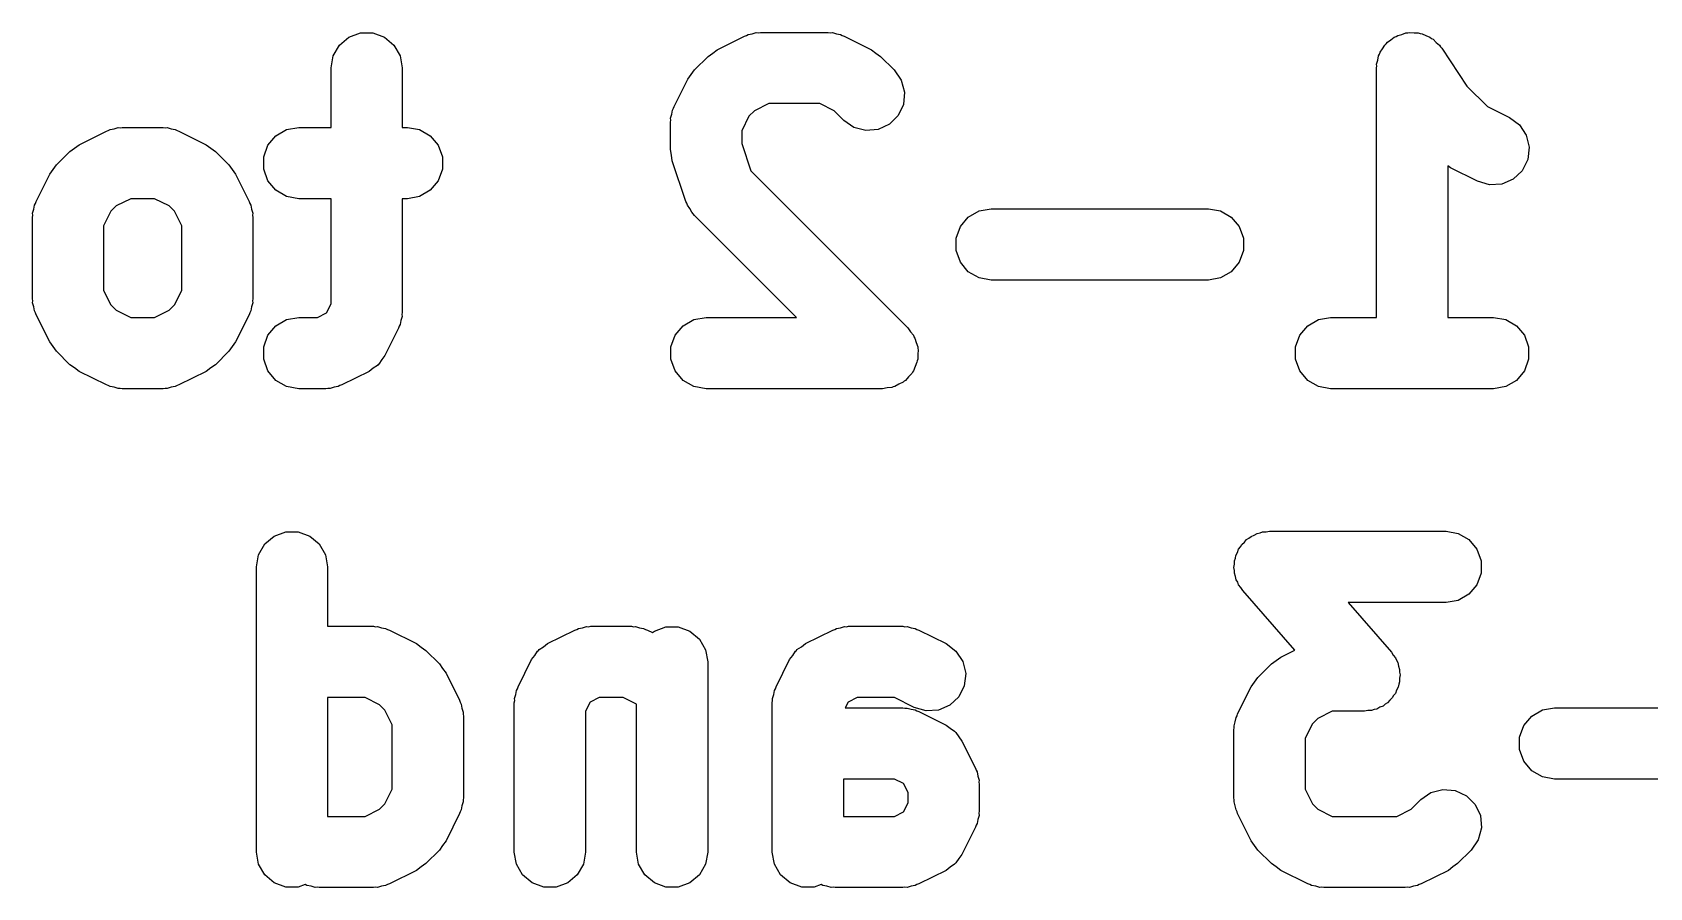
# Model space of a CAD drawing. Extents: x 70 to 226, y -104 to -44.
# Drawn here: x 80.286 to 84.824, y -46.162 to -43.762 of the extents above; entities that cross this region are included whole.
import ezdxf

# ---------------------------------------------------------------- set-up
doc = ezdxf.new("R2010")
doc.units = 0
doc.header["$MEASUREMENT"] = 0
doc.layers.add('BLACK', color=7, linetype='CONTINUOUS')

msp = doc.modelspace()

# ---------------------------------------------------------------- linework, layer by layer
at = {"layer": 'Black'}
for p, q in [((81.1472, -43.7976), (81.1738, -43.7753)), ((81.1738, -43.7753), (81.2064, -43.7634)), ((81.2064, -43.7634), (81.2412, -43.7634)), ((81.2412, -43.7634), (81.2738, -43.7753)), ((81.2738, -43.7753), (81.3004, -43.7976)), ((82.2077, -43.8106), (82.2839, -43.7725)), ((82.2839, -43.7725), (82.2894, -43.7708)), ((82.2894, -43.7708), (82.2944, -43.7679)), ((82.2944, -43.7679), (82.3059, -43.7659)), ((82.3059, -43.7659), (82.3171, -43.7626)), ((82.3171, -43.7626), (82.3229, -43.7629)), ((82.3229, -43.7629), (82.3286, -43.7619)), ((82.3286, -43.7619), (82.519, -43.7619)), ((82.519, -43.7619), (82.5247, -43.7629)), ((82.5247, -43.7629), (82.5305, -43.7626)), ((82.5305, -43.7626), (82.5417, -43.7659)), ((82.5417, -43.7659), (82.5532, -43.7679)), ((82.5532, -43.7679), (82.5582, -43.7708)), ((82.5582, -43.7708), (82.5638, -43.7725)), ((82.5638, -43.7725), (82.64, -43.8106)), ((84.0848, -43.7941), (84.0881, -43.7896)), ((84.0881, -43.7896), (84.098, -43.783)), ((84.098, -43.783), (84.1071, -43.7753)), ((84.1071, -43.7753), (84.1124, -43.7734)), ((84.1124, -43.7734), (84.117, -43.7703)), ((84.117, -43.7703), (84.1286, -43.7675)), ((84.1286, -43.7675), (84.1398, -43.7634)), ((84.1398, -43.7634), (84.1453, -43.7634)), ((84.1453, -43.7634), (84.1507, -43.7621)), ((84.1507, -43.7621), (84.1626, -43.7634)), ((84.1626, -43.7634), (84.1745, -43.7634)), ((84.1745, -43.7634), (84.1797, -43.7653)), ((84.1797, -43.7653), (84.1852, -43.7659)), ((84.1852, -43.7659), (84.1959, -43.7712)), ((84.1959, -43.7712), (84.2071, -43.7753)), ((84.2071, -43.7753), (84.2114, -43.7789)), ((84.2114, -43.7789), (84.2164, -43.7813)), ((84.2164, -43.7813), (84.2246, -43.79)), ((84.2246, -43.79), (84.2337, -43.7976)), ((81.1238, -43.8619), (81.1298, -43.8277)), ((81.1298, -43.8277), (81.1472, -43.7976)), ((81.3004, -43.7976), (81.3178, -43.8277)), ((81.3178, -43.8277), (81.3238, -43.8619)), ((82.1436, -43.8674), (82.1817, -43.8293)), ((82.1817, -43.8293), (82.1948, -43.8201)), ((82.1948, -43.8201), (82.2077, -43.8106)), ((82.64, -43.8106), (82.6528, -43.8201)), ((82.6528, -43.8201), (82.6659, -43.8293)), ((82.6659, -43.8293), (82.704, -43.8674)), ((84.0611, -43.8395), (84.0632, -43.8277)), ((84.0632, -43.8277), (84.0659, -43.8229)), ((84.0659, -43.8229), (84.0675, -43.8176)), ((84.0675, -43.8176), (84.0746, -43.808)), ((84.0746, -43.808), (84.0805, -43.7976)), ((84.0805, -43.7976), (84.0848, -43.7941)), ((84.2337, -43.7976), (84.2365, -43.8024)), ((84.2365, -43.8024), (84.2403, -43.8064)), ((84.2403, -43.8064), (84.311, -43.9125)), ((81.1238, -44.0286), (81.1238, -43.8619)), ((81.3238, -43.8619), (81.3238, -44.0286)), ((82.1248, -43.8934), (82.1344, -43.8805)), ((82.1344, -43.8805), (82.1436, -43.8674)), ((82.704, -43.8674), (82.724, -43.8958)), ((84.0571, -43.8619), (84.0581, -43.8564)), ((84.0571, -44.5619), (84.0571, -43.8619)), ((84.0577, -43.8509), (84.0611, -43.8395)), ((84.0581, -43.8564), (84.0577, -43.8509)), ((82.0867, -43.9696), (82.1248, -43.8934)), ((82.724, -43.8958), (82.733, -43.9294)), ((84.311, -43.9125), (84.3688, -43.9702)), ((82.0851, -43.9751), (82.0867, -43.9696)), ((82.3522, -43.9619), (82.3116, -43.9822)), ((82.4954, -43.9619), (82.3522, -43.9619)), ((82.536, -43.9822), (82.4954, -43.9619)), ((82.7299, -43.964), (82.7152, -43.9955)), ((82.733, -43.9294), (82.7299, -43.964)), ((84.3688, -43.9702), (84.4304, -44.001)), ((82.0762, -44.0143), (82.0772, -44.0086)), ((82.0762, -44.0905), (82.0762, -44.0143)), ((82.0768, -44.0029), (82.0802, -43.9916)), ((82.0772, -44.0086), (82.0768, -44.0029)), ((82.0802, -43.9916), (82.0822, -43.9801)), ((82.0822, -43.9801), (82.0851, -43.9751)), ((82.2965, -43.9973), (82.2762, -44.0379)), ((82.3116, -43.9822), (82.2965, -43.9973)), ((82.5626, -44.0088), (82.536, -43.9822)), ((82.5911, -44.0287), (82.5626, -44.0088)), ((82.7152, -43.9955), (82.6907, -44.02)), ((84.4304, -44.001), (84.4583, -44.0217)), ((80.4172, -44.0772), (80.4934, -44.0391)), ((80.4934, -44.0391), (80.4989, -44.0375)), ((80.4989, -44.0375), (80.5039, -44.0346)), ((80.5039, -44.0346), (80.5154, -44.0326)), ((80.5154, -44.0326), (80.5267, -44.0292)), ((80.5267, -44.0292), (80.5324, -44.0296)), ((80.5324, -44.0296), (80.5381, -44.0286)), ((80.5381, -44.0286), (80.6524, -44.0286)), ((80.6524, -44.0286), (80.6581, -44.0296)), ((80.6581, -44.0296), (80.6638, -44.0292)), ((80.6638, -44.0292), (80.675, -44.0326)), ((80.675, -44.0326), (80.6866, -44.0346)), ((80.6866, -44.0346), (80.6916, -44.0375)), ((80.6916, -44.0375), (80.6971, -44.0391)), ((80.6971, -44.0391), (80.7733, -44.0772)), ((80.9467, -44.0786), (80.9691, -44.052)), ((80.9691, -44.052), (80.9991, -44.0346)), ((80.9991, -44.0346), (81.0333, -44.0286)), ((81.0333, -44.0286), (81.1238, -44.0286)), ((81.3238, -44.0286), (81.3381, -44.0286)), ((81.3381, -44.0286), (81.3723, -44.0346)), ((81.3723, -44.0346), (81.4024, -44.052)), ((81.4024, -44.052), (81.4247, -44.0786)), ((82.2762, -44.0379), (82.2762, -44.0742)), ((82.6246, -44.0377), (82.5911, -44.0287)), ((82.6592, -44.0347), (82.6246, -44.0377)), ((82.6907, -44.02), (82.6592, -44.0347)), ((84.4583, -44.0217), (84.4775, -44.0507)), ((84.4775, -44.0507), (84.4855, -44.0845)), ((80.3531, -44.1341), (80.3912, -44.096)), ((80.3912, -44.096), (80.4043, -44.0868)), ((80.4043, -44.0868), (80.4172, -44.0772)), ((80.7733, -44.0772), (80.7862, -44.0868)), ((80.7862, -44.0868), (80.7993, -44.096)), ((80.7993, -44.096), (80.8374, -44.1341)), ((80.9349, -44.1112), (80.9467, -44.0786)), ((81.4247, -44.0786), (81.4366, -44.1112)), ((82.079, -44.1063), (82.0762, -44.0905)), ((82.0813, -44.1221), (82.079, -44.1063)), ((82.2762, -44.0742), (82.3017, -44.1507)), ((84.4855, -44.0845), (84.4816, -44.119)), ((80.3344, -44.16), (80.3439, -44.1472)), ((80.3439, -44.1472), (80.3531, -44.1341)), ((80.8374, -44.1341), (80.8466, -44.1472)), ((80.8466, -44.1472), (80.8561, -44.16)), ((80.9349, -44.1459), (80.9349, -44.1112)), ((80.9467, -44.1786), (80.9349, -44.1459)), ((81.4366, -44.1459), (81.4247, -44.1786)), ((81.4366, -44.1112), (81.4366, -44.1459)), ((82.1194, -44.2364), (82.0813, -44.1221)), ((82.3017, -44.1507), (82.7421, -44.5912)), ((84.2648, -44.1418), (84.2571, -44.1361)), ((84.2571, -44.1361), (84.2571, -44.5619)), ((84.341, -44.1799), (84.2648, -44.1418)), ((84.466, -44.1501), (84.4408, -44.1739)), ((84.4816, -44.119), (84.466, -44.1501)), ((80.2963, -44.2362), (80.3344, -44.16)), ((80.8561, -44.16), (80.8942, -44.2362)), ((80.9691, -44.2052), (80.9467, -44.1786)), ((81.4247, -44.1786), (81.4024, -44.2052)), ((84.3743, -44.1898), (84.341, -44.1799)), ((84.4089, -44.1877), (84.3743, -44.1898)), ((84.4408, -44.1739), (84.4089, -44.1877)), ((80.2917, -44.2467), (80.2946, -44.2418)), ((80.2946, -44.2418), (80.2963, -44.2362)), ((80.5617, -44.2286), (80.5211, -44.2489)), ((80.6288, -44.2286), (80.5617, -44.2286)), ((80.6693, -44.2489), (80.6288, -44.2286)), ((80.8942, -44.2362), (80.8958, -44.2418)), ((80.8958, -44.2418), (80.8987, -44.2467)), ((80.9991, -44.2225), (80.9691, -44.2052)), ((81.0333, -44.2286), (80.9991, -44.2225)), ((81.1238, -44.2286), (81.0333, -44.2286)), ((81.1238, -44.524), (81.1238, -44.2286)), ((81.3381, -44.2286), (81.3238, -44.2286)), ((81.3238, -44.2286), (81.3238, -44.5476)), ((81.3723, -44.2225), (81.3381, -44.2286)), ((81.4024, -44.2052), (81.3723, -44.2225)), ((82.1222, -44.2415), (82.1194, -44.2364)), ((82.1237, -44.247), (82.1222, -44.2415)), ((80.2857, -44.281), (80.2867, -44.2753)), ((80.2857, -44.5095), (80.2857, -44.281)), ((80.2864, -44.2695), (80.2897, -44.2583)), ((80.2867, -44.2753), (80.2864, -44.2695)), ((80.2897, -44.2583), (80.2917, -44.2467)), ((80.506, -44.264), (80.4857, -44.3046)), ((80.5211, -44.2489), (80.506, -44.264)), ((80.6845, -44.264), (80.6693, -44.2489)), ((80.7048, -44.3046), (80.6845, -44.264)), ((80.8987, -44.2467), (80.9008, -44.2583)), ((80.9008, -44.2583), (80.9041, -44.2695)), ((80.9041, -44.2695), (80.9038, -44.2753)), ((80.9038, -44.2753), (80.9048, -44.281)), ((80.9048, -44.281), (80.9048, -44.5095)), ((82.1304, -44.2566), (82.1237, -44.247)), ((82.136, -44.2669), (82.1304, -44.2566)), ((82.1403, -44.2707), (82.136, -44.2669)), ((82.1436, -44.2755), (82.1403, -44.2707)), ((82.43, -44.5619), (82.1436, -44.2755)), ((82.8896, -44.3071), (82.9119, -44.2805)), ((82.9119, -44.2805), (82.942, -44.2632)), ((82.942, -44.2632), (82.9762, -44.2571)), ((82.9762, -44.2571), (83.5857, -44.2571)), ((83.5857, -44.2571), (83.6199, -44.2632)), ((83.6199, -44.2632), (83.65, -44.2805)), ((83.65, -44.2805), (83.6723, -44.3071)), ((80.4857, -44.3046), (80.4857, -44.4859)), ((80.7048, -44.4859), (80.7048, -44.3046)), ((82.8777, -44.3398), (82.8896, -44.3071)), ((83.6723, -44.3071), (83.6842, -44.3398)), ((82.8777, -44.3745), (82.8777, -44.3398)), ((82.8896, -44.4071), (82.8777, -44.3745)), ((83.6842, -44.3745), (83.6723, -44.4071)), ((83.6842, -44.3398), (83.6842, -44.3745)), ((82.9119, -44.4337), (82.8896, -44.4071)), ((83.6723, -44.4071), (83.65, -44.4337)), ((82.942, -44.4511), (82.9119, -44.4337)), ((82.9762, -44.4571), (82.942, -44.4511)), ((83.5857, -44.4571), (82.9762, -44.4571)), ((83.6199, -44.4511), (83.5857, -44.4571)), ((83.65, -44.4337), (83.6199, -44.4511)), ((80.2867, -44.5152), (80.2857, -44.5095)), ((80.2864, -44.521), (80.2867, -44.5152)), ((80.4857, -44.4859), (80.506, -44.5265)), ((80.6845, -44.5265), (80.7048, -44.4859)), ((80.9048, -44.5095), (80.9038, -44.5152)), ((80.9038, -44.5152), (80.9041, -44.521)), ((80.2897, -44.5322), (80.2864, -44.521)), ((80.2917, -44.5437), (80.2897, -44.5322)), ((80.2946, -44.5487), (80.2917, -44.5437)), ((80.2963, -44.5542), (80.2946, -44.5487)), ((80.3344, -44.6304), (80.2963, -44.5542)), ((80.506, -44.5265), (80.5211, -44.5416)), ((80.5211, -44.5416), (80.5617, -44.5619)), ((80.5617, -44.5619), (80.6288, -44.5619)), ((80.6288, -44.5619), (80.6693, -44.5416)), ((80.6693, -44.5416), (80.6845, -44.5265)), ((80.8942, -44.5542), (80.8561, -44.6304)), ((80.8958, -44.5487), (80.8942, -44.5542)), ((80.8987, -44.5437), (80.8958, -44.5487)), ((80.9008, -44.5322), (80.8987, -44.5437)), ((80.9041, -44.521), (80.9008, -44.5322)), ((80.9991, -44.5679), (81.0333, -44.5619)), ((81.0333, -44.5619), (81.0859, -44.5619)), ((81.0859, -44.5619), (81.1112, -44.5493)), ((81.1112, -44.5493), (81.1238, -44.524)), ((81.3232, -44.5591), (81.3198, -44.5703)), ((81.3238, -44.5476), (81.3228, -44.5533)), ((81.3228, -44.5533), (81.3232, -44.5591)), ((82.142, -44.5679), (82.1762, -44.5619)), ((82.1762, -44.5619), (82.43, -44.5619)), ((83.8944, -44.5679), (83.9286, -44.5619)), ((83.9286, -44.5619), (84.0571, -44.5619)), ((84.2571, -44.5619), (84.3857, -44.5619)), ((84.3857, -44.5619), (84.4199, -44.5679)), ((80.9467, -44.6119), (80.9691, -44.5853)), ((80.9691, -44.5853), (80.9991, -44.5679)), ((81.3133, -44.5923), (81.2752, -44.6685)), ((81.3149, -44.5868), (81.3133, -44.5923)), ((81.3178, -44.5818), (81.3149, -44.5868)), ((81.3198, -44.5703), (81.3178, -44.5818)), ((82.0896, -44.6119), (82.1119, -44.5853)), ((82.1119, -44.5853), (82.142, -44.5679)), ((82.7421, -44.5912), (82.7496, -44.6019)), ((82.7496, -44.6019), (82.758, -44.6119)), ((83.842, -44.6119), (83.8643, -44.5853)), ((83.8643, -44.5853), (83.8944, -44.5679)), ((84.4199, -44.5679), (84.45, -44.5853)), ((84.45, -44.5853), (84.4723, -44.6119)), ((80.3439, -44.6433), (80.3344, -44.6304)), ((80.3531, -44.6564), (80.3439, -44.6433)), ((80.8466, -44.6433), (80.8374, -44.6564)), ((80.8561, -44.6304), (80.8466, -44.6433)), ((80.9349, -44.6445), (80.9467, -44.6119)), ((80.9349, -44.6793), (80.9349, -44.6445)), ((82.0777, -44.6445), (82.0896, -44.6119)), ((82.0777, -44.6793), (82.0777, -44.6445)), ((82.758, -44.6119), (82.7595, -44.616)), ((82.7595, -44.616), (82.7621, -44.6196)), ((82.7621, -44.6196), (82.7654, -44.6323)), ((82.7654, -44.6323), (82.7699, -44.6445)), ((82.7699, -44.6445), (82.7699, -44.6489)), ((82.7699, -44.6489), (82.771, -44.6532)), ((82.771, -44.6532), (82.7699, -44.6662)), ((83.8301, -44.6445), (83.842, -44.6119)), ((83.8301, -44.6793), (83.8301, -44.6445)), ((84.4723, -44.6119), (84.4842, -44.6445)), ((84.4842, -44.6445), (84.4842, -44.6793)), ((80.3912, -44.6945), (80.3531, -44.6564)), ((80.4043, -44.7037), (80.3912, -44.6945)), ((80.7993, -44.6945), (80.7861, -44.7037)), ((80.8374, -44.6564), (80.7993, -44.6945)), ((80.9467, -44.7119), (80.9349, -44.6793)), ((81.2545, -44.6964), (81.2422, -44.7045)), ((81.2561, -44.6942), (81.2545, -44.6964)), ((81.2583, -44.6926), (81.2561, -44.6942)), ((81.2664, -44.6803), (81.2583, -44.6926)), ((81.2752, -44.6685), (81.2664, -44.6803)), ((82.0896, -44.7119), (82.0777, -44.6793)), ((82.7625, -44.6996), (82.758, -44.7119)), ((82.768, -44.6878), (82.7625, -44.6996)), ((82.7684, -44.6834), (82.768, -44.6878)), ((82.7699, -44.6793), (82.7684, -44.6834)), ((82.7699, -44.6662), (82.7699, -44.6793)), ((83.842, -44.7119), (83.8301, -44.6793)), ((84.4842, -44.6793), (84.4723, -44.7119)), ((80.4172, -44.7133), (80.4043, -44.7037)), ((80.4934, -44.7513), (80.4172, -44.7133)), ((80.7733, -44.7133), (80.6971, -44.7513)), ((80.7861, -44.7037), (80.7733, -44.7133)), ((80.9691, -44.7385), (80.9467, -44.7119)), ((80.9991, -44.7559), (80.9691, -44.7385)), ((81.2304, -44.7133), (81.1542, -44.7513)), ((81.2422, -44.7045), (81.2304, -44.7133)), ((82.1119, -44.7385), (82.0896, -44.7119)), ((82.142, -44.7559), (82.1119, -44.7385)), ((82.7288, -44.7438), (82.7169, -44.7493)), ((82.7319, -44.7407), (82.7288, -44.7438)), ((82.7357, -44.7385), (82.7319, -44.7407)), ((82.7441, -44.7285), (82.7357, -44.7385)), ((82.7533, -44.7193), (82.7441, -44.7285)), ((82.7552, -44.7153), (82.7533, -44.7193)), ((82.758, -44.7119), (82.7552, -44.7153)), ((83.8643, -44.7385), (83.842, -44.7119)), ((83.8944, -44.7559), (83.8643, -44.7385)), ((84.45, -44.7385), (84.4199, -44.7559)), ((84.4723, -44.7119), (84.45, -44.7385)), ((80.4989, -44.753), (80.4934, -44.7513)), ((80.5039, -44.7559), (80.4989, -44.753)), ((80.5154, -44.7579), (80.5039, -44.7559)), ((80.5267, -44.7612), (80.5154, -44.7579)), ((80.5324, -44.7609), (80.5267, -44.7612)), ((80.5381, -44.7619), (80.5324, -44.7609)), ((80.6524, -44.7619), (80.5381, -44.7619)), ((80.6581, -44.7609), (80.6524, -44.7619)), ((80.6638, -44.7612), (80.6581, -44.7609)), ((80.675, -44.7579), (80.6638, -44.7612)), ((80.6866, -44.7559), (80.675, -44.7579)), ((80.6916, -44.753), (80.6866, -44.7559)), ((80.6971, -44.7513), (80.6916, -44.753)), ((81.0333, -44.7619), (80.9991, -44.7559)), ((81.1095, -44.7619), (81.0333, -44.7619)), ((81.1152, -44.7609), (81.1095, -44.7619)), ((81.121, -44.7612), (81.1152, -44.7609)), ((81.1322, -44.7579), (81.121, -44.7612)), ((81.1437, -44.7559), (81.1322, -44.7579)), ((81.1487, -44.753), (81.1437, -44.7559)), ((81.1542, -44.7513), (81.1487, -44.753)), ((82.1762, -44.7619), (82.142, -44.7559)), ((82.6714, -44.7619), (82.1762, -44.7619)), ((82.6843, -44.7596), (82.6714, -44.7619)), ((82.6973, -44.7585), (82.6843, -44.7596)), ((82.7013, -44.7566), (82.6973, -44.7585)), ((82.7056, -44.7559), (82.7013, -44.7566)), ((82.7169, -44.7493), (82.7056, -44.7559)), ((83.9286, -44.7619), (83.8944, -44.7559)), ((84.3857, -44.7619), (83.9286, -44.7619)), ((84.4199, -44.7559), (84.3857, -44.7619)), ((80.9203, -45.2277), (80.9377, -45.1976)), ((80.9377, -45.1976), (80.9643, -45.1753)), ((80.9643, -45.1753), (80.9969, -45.1634)), ((80.9969, -45.1634), (81.0316, -45.1634)), ((81.0316, -45.1634), (81.0643, -45.1753)), ((81.0643, -45.1753), (81.0909, -45.1976)), ((81.0909, -45.1976), (81.1083, -45.2277)), ((83.6755, -45.206), (83.6792, -45.1992)), ((83.6792, -45.1992), (83.6866, -45.1928)), ((83.6866, -45.1928), (83.6929, -45.1853)), ((83.6929, -45.1853), (83.6995, -45.1814)), ((83.6995, -45.1814), (83.7054, -45.1764)), ((83.7054, -45.1764), (83.7145, -45.1728)), ((83.7145, -45.1728), (83.7229, -45.1679)), ((83.7229, -45.1679), (83.7305, -45.1666)), ((83.7305, -45.1666), (83.7377, -45.1638)), ((83.7377, -45.1638), (83.7475, -45.1636)), ((83.7475, -45.1636), (83.7571, -45.1619)), ((83.7571, -45.1619), (84.2524, -45.1619)), ((84.2524, -45.1619), (84.2866, -45.1679)), ((84.2866, -45.1679), (84.3167, -45.1853)), ((84.3167, -45.1853), (84.339, -45.2119)), ((80.9143, -45.2619), (80.9203, -45.2277)), ((81.1083, -45.2277), (81.1143, -45.2619)), ((83.6587, -45.2445), (83.6613, -45.2373)), ((83.6587, -45.2543), (83.6587, -45.2445)), ((83.6613, -45.2373), (83.6625, -45.2297)), ((83.6625, -45.2297), (83.6672, -45.2211)), ((83.6672, -45.2211), (83.6705, -45.2119)), ((83.6705, -45.2119), (83.6755, -45.206)), ((84.339, -45.2119), (84.3509, -45.2445)), ((84.3509, -45.2445), (84.3509, -45.2793)), ((80.9143, -46.0619), (80.9143, -45.2619)), ((81.1143, -45.2619), (81.1143, -45.4286)), ((83.6572, -45.264), (83.6587, -45.2543)), ((83.6587, -45.2715), (83.6572, -45.264)), ((83.6587, -45.2793), (83.6587, -45.2715)), ((83.662, -45.2885), (83.6587, -45.2793)), ((83.6639, -45.298), (83.662, -45.2885)), ((84.3509, -45.2793), (84.339, -45.3119)), ((83.6679, -45.3046), (83.6639, -45.298)), ((83.6705, -45.3119), (83.6679, -45.3046)), ((83.6768, -45.3194), (83.6705, -45.3119)), ((83.6819, -45.3278), (83.6768, -45.3194)), ((83.8285, -45.4954), (83.6819, -45.3278)), ((84.339, -45.3119), (84.3167, -45.3385)), ((84.2524, -45.3619), (83.9775, -45.3619)), ((83.9775, -45.3619), (84.0991, -45.5008)), ((84.2866, -45.3559), (84.2524, -45.3619)), ((84.3167, -45.3385), (84.2866, -45.3559)), ((81.1143, -45.4286), (81.2429, -45.4286)), ((81.2429, -45.4286), (81.2485, -45.4296)), ((81.2485, -45.4296), (81.2543, -45.4292)), ((81.2543, -45.4292), (81.2655, -45.4326)), ((81.2655, -45.4326), (81.2771, -45.4346)), ((81.2771, -45.4346), (81.2821, -45.4375)), ((81.2821, -45.4375), (81.2876, -45.4391)), ((81.2876, -45.4391), (81.3638, -45.4772)), ((81.7315, -45.4772), (81.8077, -45.4391)), ((81.8077, -45.4391), (81.8132, -45.4375)), ((81.8132, -45.4375), (81.8182, -45.4346)), ((81.8182, -45.4346), (81.8297, -45.4326)), ((81.8297, -45.4326), (81.8409, -45.4292)), ((81.8409, -45.4292), (81.8467, -45.4296)), ((81.8467, -45.4296), (81.8524, -45.4286)), ((81.8524, -45.4286), (81.9667, -45.4286)), ((81.9667, -45.4286), (81.9723, -45.4296)), ((81.9723, -45.4296), (81.9781, -45.4292)), ((81.9781, -45.4292), (81.9893, -45.4326)), ((81.9893, -45.4326), (82.0009, -45.4346)), ((82.0009, -45.4346), (82.0059, -45.4375)), ((82.0059, -45.4375), (82.0114, -45.4391)), ((82.0114, -45.4391), (82.0258, -45.4463)), ((82.0258, -45.4463), (82.031, -45.442)), ((82.031, -45.442), (82.0636, -45.4301)), ((82.0636, -45.4301), (82.0983, -45.4301)), ((82.0983, -45.4301), (82.131, -45.442)), ((82.131, -45.442), (82.1576, -45.4643)), ((82.1576, -45.4643), (82.1749, -45.4944)), ((82.4553, -45.4772), (82.5315, -45.4391)), ((82.5315, -45.4391), (82.537, -45.4375)), ((82.537, -45.4375), (82.542, -45.4346)), ((82.542, -45.4346), (82.5535, -45.4326)), ((82.5535, -45.4326), (82.5648, -45.4292)), ((82.5648, -45.4292), (82.5705, -45.4296)), ((82.5705, -45.4296), (82.5762, -45.4286)), ((82.5762, -45.4286), (82.7286, -45.4286)), ((82.7286, -45.4286), (82.7343, -45.4296)), ((82.7343, -45.4296), (82.74, -45.4292)), ((82.74, -45.4292), (82.7512, -45.4326)), ((82.7512, -45.4326), (82.7628, -45.4346)), ((82.7628, -45.4346), (82.7678, -45.4375)), ((82.7678, -45.4375), (82.7733, -45.4391)), ((82.7733, -45.4391), (82.8495, -45.4772)), ((81.3638, -45.4772), (81.3766, -45.4868)), ((81.3766, -45.4868), (81.3898, -45.496)), ((81.3898, -45.496), (81.4279, -45.5341)), ((81.6867, -45.5219), (81.6955, -45.5102)), ((81.6955, -45.5102), (81.7036, -45.4979)), ((81.7036, -45.4979), (81.7058, -45.4963)), ((81.7058, -45.4963), (81.7074, -45.4941)), ((81.7074, -45.4941), (81.7197, -45.486)), ((81.7197, -45.486), (81.7315, -45.4772)), ((82.1749, -45.4944), (82.181, -45.5286)), ((82.4106, -45.5219), (82.4193, -45.5102)), ((82.4193, -45.5102), (82.4274, -45.4979)), ((82.4274, -45.4979), (82.4296, -45.4963)), ((82.4296, -45.4963), (82.4312, -45.4941)), ((82.4312, -45.4941), (82.4435, -45.486)), ((82.4435, -45.486), (82.4553, -45.4772)), ((82.8495, -45.4772), (82.8774, -45.4979)), ((82.8774, -45.4979), (82.8965, -45.5269)), ((83.7757, -45.5249), (83.7886, -45.5153)), ((83.7886, -45.5153), (83.8285, -45.4954)), ((84.0991, -45.5008), (84.1041, -45.5092)), ((84.1041, -45.5092), (84.1104, -45.5167)), ((84.1104, -45.5167), (84.1131, -45.5239)), ((81.4279, -45.5341), (81.437, -45.5472)), ((81.437, -45.5472), (81.4466, -45.56)), ((81.4466, -45.56), (81.4847, -45.6362)), ((81.6487, -45.5981), (81.6867, -45.5219)), ((82.181, -45.5286), (82.181, -46.0619)), ((82.3725, -45.5981), (82.4106, -45.5219)), ((82.8965, -45.5269), (82.9046, -45.5607)), ((82.9046, -45.5607), (82.9006, -45.5952)), ((83.7245, -45.5721), (83.7626, -45.5341)), ((83.7626, -45.5341), (83.7757, -45.5249)), ((84.1131, -45.5239), (84.1171, -45.5305)), ((84.1171, -45.5305), (84.1189, -45.5401)), ((84.1189, -45.5401), (84.1223, -45.5493)), ((84.1223, -45.5493), (84.1223, -45.557)), ((84.1223, -45.557), (84.1238, -45.5646)), ((81.6441, -45.6087), (81.647, -45.6037)), ((81.647, -45.6037), (81.6487, -45.5981)), ((82.3679, -45.6087), (82.3708, -45.6037)), ((82.3708, -45.6037), (82.3725, -45.5981)), ((82.9006, -45.5952), (82.8851, -45.6262)), ((83.6677, -45.6743), (83.7058, -45.5981)), ((83.7058, -45.5981), (83.7153, -45.5853)), ((83.7153, -45.5853), (83.7245, -45.5721)), ((84.1138, -45.6075), (84.1104, -45.6167)), ((84.1185, -45.5989), (84.1138, -45.6075)), ((84.1196, -45.5913), (84.1185, -45.5989)), ((84.1223, -45.584), (84.1196, -45.5913)), ((84.1238, -45.5646), (84.1223, -45.5743)), ((84.1223, -45.5743), (84.1223, -45.584)), ((81.1143, -45.6286), (81.1143, -45.9619)), ((81.2193, -45.6286), (81.1143, -45.6286)), ((81.2598, -45.6489), (81.2193, -45.6286)), ((81.275, -45.664), (81.2598, -45.6489)), ((81.4847, -45.6362), (81.4863, -45.6418)), ((81.4863, -45.6418), (81.4892, -45.6467)), ((81.4892, -45.6467), (81.4912, -45.6583)), ((81.6381, -45.6429), (81.6391, -45.6372)), ((81.6381, -46.0619), (81.6381, -45.6429)), ((81.6388, -45.6314), (81.6421, -45.6202)), ((81.6391, -45.6372), (81.6388, -45.6314)), ((81.6421, -45.6202), (81.6441, -45.6087)), ((81.8507, -45.6412), (81.8381, -45.6665)), ((81.876, -45.6286), (81.8507, -45.6412)), ((81.9431, -45.6286), (81.876, -45.6286)), ((81.981, -45.6475), (81.9431, -45.6286)), ((81.981, -46.0619), (81.981, -45.6475)), ((82.3619, -45.6429), (82.3629, -45.6372)), ((82.3619, -46.0619), (82.3619, -45.6429)), ((82.3626, -45.6314), (82.3659, -45.6202)), ((82.3629, -45.6372), (82.3626, -45.6314)), ((82.3659, -45.6202), (82.3679, -45.6087)), ((82.5745, -45.6412), (82.5666, -45.6571)), ((82.5998, -45.6286), (82.5745, -45.6412)), ((82.705, -45.6286), (82.5998, -45.6286)), ((82.76, -45.6561), (82.705, -45.6286)), ((82.8599, -45.6501), (82.828, -45.6639)), ((82.8851, -45.6262), (82.8599, -45.6501)), ((84.0756, -45.6522), (84.0665, -45.6557)), ((84.0814, -45.6471), (84.0756, -45.6522)), ((84.0881, -45.6433), (84.0814, -45.6471)), ((84.0944, -45.6358), (84.0881, -45.6433)), ((84.1017, -45.6293), (84.0944, -45.6358)), ((84.1054, -45.6226), (84.1017, -45.6293)), ((84.1104, -45.6167), (84.1054, -45.6226)), ((81.2952, -45.7046), (81.275, -45.664)), ((81.4912, -45.6583), (81.4946, -45.6695)), ((81.4946, -45.6695), (81.4942, -45.6753)), ((81.4942, -45.6753), (81.4952, -45.681)), ((81.4952, -45.681), (81.4952, -45.9095)), ((81.8381, -45.6665), (81.8381, -46.0619)), ((82.5666, -45.6571), (82.7286, -45.6571)), ((82.7286, -45.6571), (82.7343, -45.6581)), ((82.7343, -45.6581), (82.74, -45.6578)), ((82.74, -45.6578), (82.7512, -45.6611)), ((82.7512, -45.6611), (82.7628, -45.6632)), ((82.7933, -45.666), (82.76, -45.6561)), ((82.7628, -45.6632), (82.7678, -45.6661)), ((82.7678, -45.6661), (82.7733, -45.6677)), ((82.7733, -45.6677), (82.8495, -45.7058)), ((82.828, -45.6639), (82.7933, -45.666)), ((83.6578, -45.7076), (83.6611, -45.6964)), ((83.6611, -45.6964), (83.6632, -45.6848)), ((83.6632, -45.6848), (83.6661, -45.6799)), ((83.6661, -45.6799), (83.6677, -45.6743)), ((83.8926, -45.6869), (83.8774, -45.7021)), ((83.9331, -45.6667), (83.8926, -45.6869)), ((84.0238, -45.6667), (83.9331, -45.6667)), ((84.0334, -45.665), (84.0238, -45.6667)), ((84.0432, -45.6648), (84.0334, -45.665)), ((84.0504, -45.662), (84.0432, -45.6648)), ((84.058, -45.6606), (84.0504, -45.662)), ((84.0665, -45.6557), (84.058, -45.6606)), ((84.4705, -45.7071), (84.4929, -45.6805)), ((84.4929, -45.6805), (84.5229, -45.6632)), ((84.5229, -45.6632), (84.5571, -45.6571)), ((84.5571, -45.6571), (85.1667, -45.6571)), ((81.2952, -45.8859), (81.2952, -45.7046)), ((82.8495, -45.7058), (82.8613, -45.7145)), ((82.8613, -45.7145), (82.8735, -45.7226)), ((82.8735, -45.7226), (82.8752, -45.7248)), ((82.8752, -45.7248), (82.8774, -45.7265)), ((82.8774, -45.7265), (82.8855, -45.7387)), ((82.8855, -45.7387), (82.8942, -45.7505)), ((83.6571, -45.719), (83.6581, -45.7134)), ((83.6571, -45.9095), (83.6571, -45.719)), ((83.6581, -45.7134), (83.6578, -45.7076)), ((83.8774, -45.7021), (83.8571, -45.7427)), ((83.8571, -45.7427), (83.8571, -45.8859)), ((84.4587, -45.7398), (84.4705, -45.7071)), ((84.4587, -45.7745), (84.4587, -45.7398)), ((82.8942, -45.7505), (82.9323, -45.8267)), ((84.4705, -45.8071), (84.4587, -45.7745)), ((82.9323, -45.8267), (82.9339, -45.8322)), ((82.9339, -45.8322), (82.9368, -45.8372)), ((84.4929, -45.8337), (84.4705, -45.8071)), ((84.5229, -45.8511), (84.4929, -45.8337)), ((82.5619, -45.8571), (82.5619, -45.9619)), ((82.705, -45.8571), (82.5619, -45.8571)), ((82.7302, -45.8698), (82.705, -45.8571)), ((82.7429, -45.895), (82.7302, -45.8698)), ((82.9368, -45.8372), (82.9389, -45.8488)), ((82.9389, -45.8488), (82.9422, -45.86)), ((82.9422, -45.86), (82.9419, -45.8657)), ((82.9419, -45.8657), (82.9429, -45.8714)), ((82.9429, -45.8714), (82.9429, -45.9476)), ((84.5571, -45.8571), (84.5229, -45.8511)), ((85.1667, -45.8571), (84.5571, -45.8571)), ((81.275, -45.9265), (81.2952, -45.8859)), ((81.4946, -45.921), (81.4912, -45.9322)), ((81.4952, -45.9095), (81.4942, -45.9152)), ((81.4942, -45.9152), (81.4946, -45.921)), ((82.7302, -45.9493), (82.7429, -45.924)), ((82.7429, -45.924), (82.7429, -45.895)), ((83.6581, -45.9152), (83.6571, -45.9095)), ((83.6578, -45.921), (83.6581, -45.9152)), ((83.6611, -45.9322), (83.6578, -45.921)), ((83.8571, -45.8859), (83.8774, -45.9265)), ((84.155, -45.9416), (84.1817, -45.915)), ((84.1817, -45.915), (84.2101, -45.8951)), ((84.2101, -45.8951), (84.2437, -45.8861)), ((84.2437, -45.8861), (84.2783, -45.8891)), ((84.2783, -45.8891), (84.3097, -45.9038)), ((84.3097, -45.9038), (84.3343, -45.9284)), ((81.1143, -45.9619), (81.2192, -45.9619)), ((81.2192, -45.9619), (81.2598, -45.9416)), ((81.2598, -45.9416), (81.275, -45.9265)), ((81.4847, -45.9542), (81.4466, -46.0304)), ((81.4863, -45.9487), (81.4847, -45.9542)), ((81.4892, -45.9437), (81.4863, -45.9487)), ((81.4912, -45.9322), (81.4892, -45.9437)), ((82.5619, -45.9619), (82.705, -45.9619)), ((82.705, -45.9619), (82.7302, -45.9493)), ((82.9389, -45.9703), (82.9368, -45.9818)), ((82.9422, -45.9591), (82.9389, -45.9703)), ((82.9429, -45.9476), (82.9419, -45.9533)), ((82.9419, -45.9533), (82.9422, -45.9591)), ((83.6632, -45.9437), (83.6611, -45.9322)), ((83.6661, -45.9487), (83.6632, -45.9437)), ((83.6677, -45.9542), (83.6661, -45.9487)), ((83.7058, -46.0304), (83.6677, -45.9542)), ((83.8774, -45.9265), (83.8926, -45.9416)), ((83.8926, -45.9416), (83.9331, -45.9619)), ((83.9331, -45.9619), (84.1145, -45.9619)), ((84.1145, -45.9619), (84.155, -45.9416)), ((84.3343, -45.9284), (84.349, -45.9598)), ((84.349, -45.9598), (84.352, -45.9944)), ((82.9323, -45.9923), (82.8942, -46.0685)), ((82.9339, -45.9868), (82.9323, -45.9923)), ((82.9368, -45.9818), (82.9339, -45.9868)), ((84.352, -45.9944), (84.343, -46.028)), ((81.4279, -46.0564), (81.3898, -46.0945)), ((81.437, -46.0433), (81.4279, -46.0564)), ((81.4466, -46.0304), (81.437, -46.0433)), ((83.7153, -46.0433), (83.7058, -46.0304)), ((83.7245, -46.0564), (83.7153, -46.0433)), ((83.7626, -46.0945), (83.7245, -46.0564)), ((84.3231, -46.0564), (84.285, -46.0945)), ((84.343, -46.028), (84.3231, -46.0564)), ((80.9203, -46.0961), (80.9143, -46.0619)), ((80.9377, -46.1262), (80.9203, -46.0961)), ((81.3766, -46.1037), (81.3638, -46.1133)), ((81.3898, -46.0945), (81.3766, -46.1037)), ((81.6441, -46.0961), (81.6381, -46.0619)), ((81.6615, -46.1262), (81.6441, -46.0961)), ((81.8321, -46.0961), (81.8147, -46.1262)), ((81.8381, -46.0619), (81.8321, -46.0961)), ((81.987, -46.0961), (81.981, -46.0619)), ((82.0043, -46.1262), (81.987, -46.0961)), ((82.1749, -46.0961), (82.1576, -46.1262)), ((82.181, -46.0619), (82.1749, -46.0961)), ((82.3679, -46.0961), (82.3619, -46.0619)), ((82.3853, -46.1262), (82.3679, -46.0961)), ((82.8613, -46.1045), (82.8495, -46.1133)), ((82.8735, -46.0964), (82.8613, -46.1045)), ((82.8752, -46.0942), (82.8735, -46.0964)), ((82.8774, -46.0926), (82.8752, -46.0942)), ((82.8855, -46.0803), (82.8774, -46.0926)), ((82.8942, -46.0685), (82.8855, -46.0803)), ((83.7758, -46.1037), (83.7626, -46.0945)), ((83.7886, -46.1133), (83.7758, -46.1037)), ((84.2719, -46.1037), (84.259, -46.1133)), ((84.285, -46.0945), (84.2719, -46.1037)), ((80.9643, -46.1485), (80.9377, -46.1262)), ((80.9969, -46.1604), (80.9643, -46.1485)), ((81.2876, -46.1513), (81.282, -46.153)), ((81.3638, -46.1133), (81.2876, -46.1513)), ((81.6881, -46.1485), (81.6615, -46.1262)), ((81.7207, -46.1604), (81.6881, -46.1485)), ((81.7881, -46.1485), (81.7555, -46.1604)), ((81.8147, -46.1262), (81.7881, -46.1485)), ((82.031, -46.1485), (82.0043, -46.1262)), ((82.0636, -46.1604), (82.031, -46.1485)), ((82.131, -46.1485), (82.0983, -46.1604)), ((82.1576, -46.1262), (82.131, -46.1485)), ((82.4119, -46.1485), (82.3853, -46.1262)), ((82.4445, -46.1604), (82.4119, -46.1485)), ((82.7733, -46.1513), (82.7678, -46.153)), ((82.8495, -46.1133), (82.7733, -46.1513)), ((83.8648, -46.1513), (83.7886, -46.1133)), ((83.8703, -46.153), (83.8648, -46.1513)), ((84.1828, -46.1513), (84.1773, -46.153)), ((84.259, -46.1133), (84.1828, -46.1513)), ((81.0316, -46.1604), (80.9969, -46.1604)), ((81.0515, -46.1531), (81.0316, -46.1604)), ((81.0563, -46.1559), (81.0515, -46.1531)), ((81.0678, -46.1579), (81.0563, -46.1559)), ((81.079, -46.1612), (81.0678, -46.1579)), ((81.0848, -46.1609), (81.079, -46.1612)), ((81.0905, -46.1619), (81.0848, -46.1609)), ((81.2429, -46.1619), (81.0905, -46.1619)), ((81.2485, -46.1609), (81.2429, -46.1619)), ((81.2543, -46.1612), (81.2485, -46.1609)), ((81.2655, -46.1579), (81.2543, -46.1612)), ((81.2771, -46.1559), (81.2655, -46.1579)), ((81.282, -46.153), (81.2771, -46.1559)), ((81.7555, -46.1604), (81.7207, -46.1604)), ((82.0983, -46.1604), (82.0636, -46.1604)), ((82.4793, -46.1604), (82.4445, -46.1604)), ((82.4992, -46.1531), (82.4793, -46.1604)), ((82.5039, -46.1559), (82.4992, -46.1531)), ((82.5154, -46.1579), (82.5039, -46.1559)), ((82.5267, -46.1612), (82.5154, -46.1579)), ((82.5324, -46.1609), (82.5267, -46.1612)), ((82.5381, -46.1619), (82.5324, -46.1609)), ((82.7286, -46.1619), (82.5381, -46.1619)), ((82.7343, -46.1609), (82.7286, -46.1619)), ((82.74, -46.1612), (82.7343, -46.1609)), ((82.7512, -46.1579), (82.74, -46.1612)), ((82.7628, -46.1559), (82.7512, -46.1579)), ((82.7678, -46.153), (82.7628, -46.1559)), ((83.8753, -46.1559), (83.8703, -46.153)), ((83.8869, -46.1579), (83.8753, -46.1559)), ((83.8981, -46.1612), (83.8869, -46.1579)), ((83.9038, -46.1609), (83.8981, -46.1612)), ((83.9095, -46.1619), (83.9038, -46.1609)), ((84.1381, -46.1619), (83.9095, -46.1619)), ((84.1438, -46.1609), (84.1381, -46.1619)), ((84.1495, -46.1612), (84.1438, -46.1609)), ((84.1608, -46.1579), (84.1495, -46.1612)), ((84.1723, -46.1559), (84.1608, -46.1579)), ((84.1773, -46.153), (84.1723, -46.1559))]:
    msp.add_line(p, q, dxfattribs=at)

doc.saveas('drawing.dxf')
